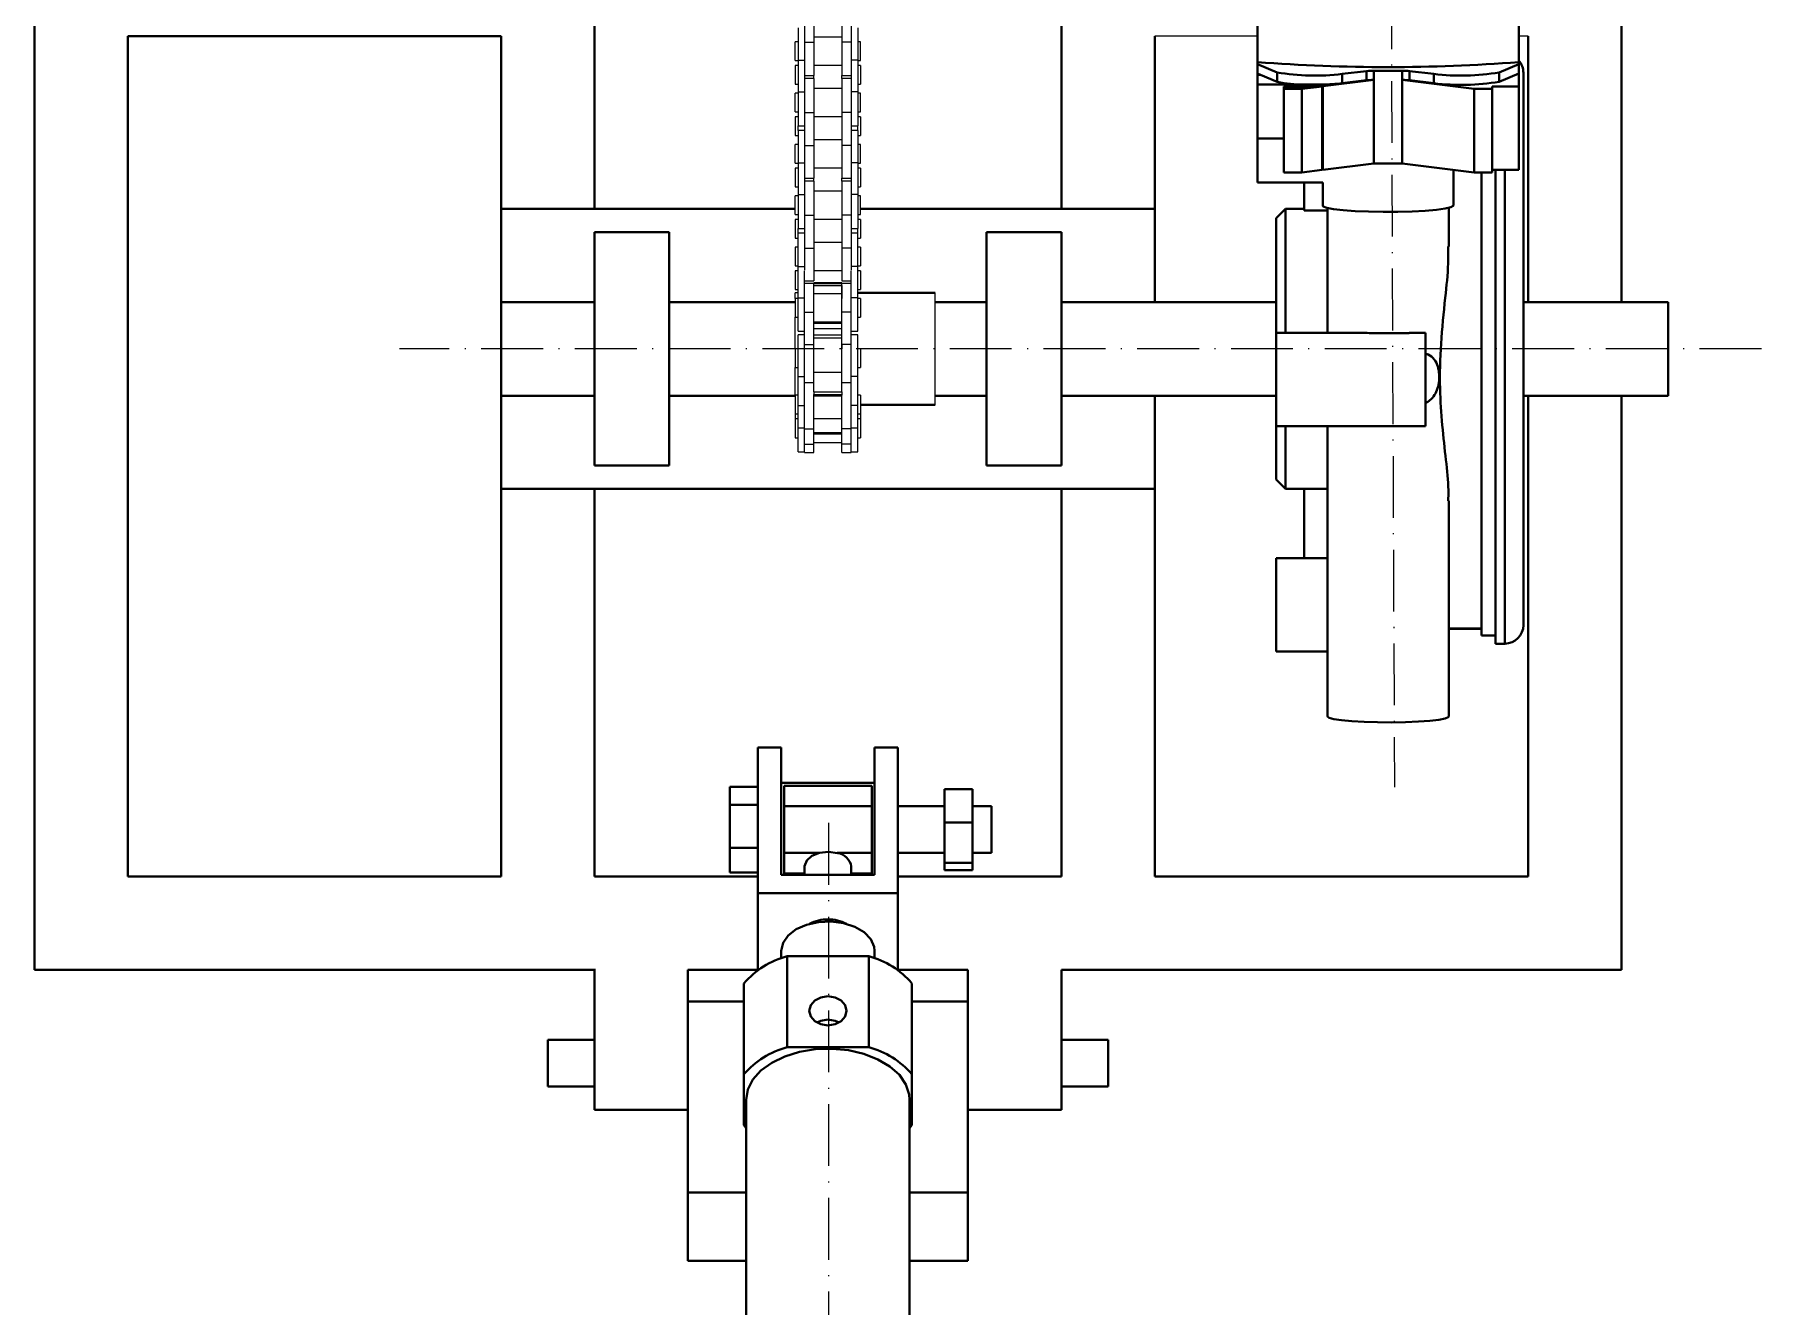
# Model space of a CAD drawing. Header units: millimetres. Extents: x 1065 to 3947, y -2666 to -625.
# Drawn here: x 1314.3 to 1482, y -2446.1 to -2322.6 of the extents above; entities that cross this region are included whole.
import ezdxf

# ---------------------------------------------------------------- set-up
doc = ezdxf.new("R2010")
doc.units = ezdxf.units.MM
doc.linetypes.add('ACAD_ISO10W100', pattern=[18, 12, -3, 0, -3])

msp = doc.modelspace()

# ---------------------------------------------------------------- linework, layer by layer
at = {"color": 7, "linetype": 'Continuous', "lineweight": 40}
for p, q in [((1368.6899, -2230.1642), (1368.6899, -2339.5599)), ((1414.0049, -2230.1642), (1414.0049, -2339.5599)), ((1314.3119, -2413.4186), (1314.3119, -2248.2903)), ((1468.3829, -2348.6088), (1468.3829, -2248.2903)), ((1433.0372, -2313.3349), (1433.0372, -2325.3004)), ((1458.4136, -2313.3349), (1458.4136, -2325.3004)), ((1323.3749, -2404.3556), (1323.3749, -2322.7885)), ((1323.3749, -2322.7885), (1359.6269, -2322.7885)), ((1359.6269, -2322.7885), (1359.6269, -2339.5599)), ((1423.0679, -2322.7885), (1423.0679, -2339.5599)), ((1433.0359, -2325.5113), (1433.0372, -2323.7597)), ((1433.0372, -2323.8047), (1433.0372, -2323.3037)), ((1458.4136, -2322.8572), (1458.4136, -2323.8047)), ((1458.4149, -2325.5113), (1458.4136, -2323.7597)), ((1459.3199, -2348.6088), (1459.3199, -2322.7885)), ((1434.9432, -2326.3109), (1433.0359, -2325.5113)), ((1433.0359, -2326.4132), (1433.0359, -2325.5113)), ((1456.5076, -2326.3109), (1458.4149, -2325.5113)), ((1458.4149, -2326.4132), (1458.4149, -2325.5113)), ((1433.3538, -2326.5464), (1433.0359, -2326.4132)), ((1433.0372, -2326.4136), (1433.0372, -2326.5464)), ((1433.3538, -2326.5464), (1433.0372, -2326.5464)), ((1433.0372, -2327.4798), (1433.0372, -2326.5464)), ((1434.9432, -2327.2128), (1433.3538, -2326.5464)), ((1434.9432, -2327.2128), (1434.9432, -2326.3109)), ((1444.341, -2327.0419), (1439.3813, -2327.653)), ((1441.2754, -2326.458), (1443.6409, -2326.1728)), ((1441.2754, -2327.3598), (1441.2754, -2326.458)), ((1441.2754, -2327.3598), (1443.6409, -2327.0747)), ((1443.6409, -2327.0747), (1443.6409, -2326.1728)), ((1447.1098, -2326.14), (1444.341, -2326.14)), ((1444.341, -2327.0419), (1444.341, -2326.14)), ((1444.341, -2335.1584), (1444.341, -2327.0419)), ((1447.1098, -2327.0419), (1447.1098, -2326.14)), ((1454.0909, -2327.902), (1447.1098, -2327.0419)), ((1447.1098, -2335.1584), (1447.1098, -2327.0419)), ((1450.1754, -2326.458), (1447.8099, -2326.1728)), ((1447.8099, -2327.0747), (1447.8099, -2326.1728)), ((1450.1754, -2327.3598), (1447.8099, -2327.0747)), ((1450.1754, -2327.3598), (1450.1754, -2326.458)), ((1456.5076, -2327.2128), (1456.5076, -2326.3109)), ((1456.5076, -2327.2128), (1458.4136, -2326.4136)), ((1458.4136, -2326.4136), (1458.4149, -2326.4132)), ((1458.4136, -2326.4136), (1458.4136, -2327.658)), ((1458.8668, -2326.3542), (1458.8668, -2379.9546)), ((1433.0372, -2327.4798), (1437.5761, -2327.4798)), ((1433.0372, -2332.716), (1433.0372, -2327.4798)), ((1435.6098, -2327.902), (1435.6098, -2327.658)), ((1435.6098, -2327.658), (1439.3404, -2327.658)), ((1437.3599, -2327.902), (1435.6098, -2327.902)), ((1435.6098, -2336.0186), (1435.6098, -2327.902)), ((1439.3404, -2327.658), (1437.3599, -2327.902)), ((1437.3599, -2336.0186), (1437.3599, -2327.902)), ((1439.3404, -2335.7745), (1439.3404, -2327.658)), ((1439.3813, -2327.4798), (1439.3738, -2327.4798)), ((1439.3813, -2327.653), (1439.3813, -2327.4798)), ((1439.3813, -2335.7695), (1439.3813, -2327.653)), ((1455.841, -2327.902), (1454.0909, -2327.902)), ((1454.0909, -2336.0186), (1454.0909, -2327.902)), ((1458.4136, -2327.658), (1455.841, -2327.658)), ((1455.841, -2327.658), (1455.841, -2327.902)), ((1455.841, -2336.0186), (1455.841, -2327.902)), ((1458.4136, -2335.7745), (1458.4136, -2327.658)), ((1435.6098, -2332.716), (1433.0372, -2332.716)), ((1433.0372, -2336.9804), (1433.0372, -2332.716)), ((1439.3813, -2332.716), (1439.3404, -2332.716)), ((1444.341, -2335.1584), (1439.3813, -2335.7695)), ((1447.1098, -2335.1584), (1444.341, -2335.1584)), ((1454.0909, -2336.0186), (1447.1098, -2335.1584)), ((1433.0372, -2336.9804), (1439.3813, -2336.9804)), ((1437.3599, -2336.0186), (1435.6098, -2336.0186)), ((1439.3404, -2335.7745), (1437.3599, -2336.0186)), ((1437.5687, -2339.7111), (1437.5687, -2336.9804)), ((1439.3813, -2337.1277), (1439.3813, -2336.9804)), ((1439.3813, -2337.1277), (1439.3813, -2339.2257)), ((1452.0695, -2339.2257), (1452.0695, -2335.7695)), ((1455.841, -2336.0186), (1454.0909, -2336.0186)), ((1454.7884, -2336.0186), (1454.7884, -2380.9814)), ((1458.4136, -2335.7745), (1455.841, -2335.7745)), ((1456.1479, -2335.7745), (1456.1479, -2381.7672)), ((1359.6269, -2339.5599), (1359.6269, -2348.6088)), ((1388.1754, -2339.5599), (1359.6269, -2339.5599)), ((1423.0679, -2339.5599), (1394.5195, -2339.5599)), ((1423.0679, -2348.6088), (1423.0679, -2339.5599)), ((1435.7561, -2339.5599), (1434.8498, -2340.4662)), ((1434.8498, -2351.5982), (1434.8498, -2340.4662)), ((1437.5687, -2339.5599), (1435.7561, -2339.5599)), ((1435.7561, -2339.5599), (1435.7561, -2351.5982)), ((1437.5687, -2339.7111), (1439.8345, -2339.7111)), ((1439.8345, -2339.4591), (1439.8345, -2351.5982)), ((1451.6164, -2343.2), (1451.6164, -2339.4591)), ((1375.9403, -2341.8257), (1368.6899, -2341.8257)), ((1368.6899, -2364.4832), (1368.6899, -2341.8257)), ((1375.9403, -2364.4832), (1375.9403, -2341.8257)), ((1414.0049, -2341.8257), (1406.7545, -2341.8257)), ((1406.7545, -2364.4832), (1406.7545, -2341.8257)), ((1414.0049, -2364.4832), (1414.0049, -2341.8257)), ((1368.6899, -2348.6088), (1359.6269, -2348.6088)), ((1359.6269, -2357.7), (1359.6269, -2348.6088)), ((1388.1754, -2348.6088), (1375.9403, -2348.6088)), ((1401.7699, -2347.7166), (1394.2476, -2347.7166)), ((1406.7545, -2348.6088), (1401.7699, -2348.6088)), ((1434.8498, -2348.6088), (1414.0049, -2348.6088)), ((1472.9144, -2348.6088), (1458.8668, -2348.6088)), ((1472.9144, -2357.7), (1472.9144, -2348.6088)), ((1443.4842, -2351.5982), (1434.8498, -2351.5982)), ((1434.8498, -2356.5788), (1434.8498, -2351.5982)), ((1449.3506, -2351.5982), (1447.769, -2351.5982)), ((1449.3506, -2360.6612), (1449.3506, -2351.5982)), ((1434.8498, -2360.6612), (1434.8498, -2356.5788)), ((1359.6269, -2357.7), (1368.6899, -2357.7)), ((1359.6269, -2357.7), (1359.6269, -2366.7489)), ((1375.9403, -2357.7), (1388.1754, -2357.7)), ((1394.5195, -2358.5922), (1401.7699, -2358.5922)), ((1401.7699, -2357.7), (1406.7545, -2357.7)), ((1414.0049, -2357.7), (1434.8498, -2357.7)), ((1423.0679, -2366.7489), (1423.0679, -2357.7)), ((1458.8668, -2357.7), (1472.9144, -2357.7)), ((1459.3199, -2404.3556), (1459.3199, -2357.7)), ((1468.3829, -2413.4186), (1468.3829, -2357.7)), ((1434.8498, -2360.6612), (1449.3506, -2360.6612)), ((1434.8498, -2365.8426), (1434.8498, -2360.6612)), ((1435.7561, -2360.6612), (1435.7561, -2366.7489)), ((1439.8345, -2360.6612), (1439.8345, -2388.8267)), ((1368.6899, -2364.4832), (1375.9403, -2364.4832)), ((1406.7545, -2364.4832), (1414.0049, -2364.4832)), ((1359.6269, -2366.7489), (1423.0679, -2366.7489)), ((1359.6269, -2366.7489), (1359.6269, -2404.3556)), ((1368.6899, -2366.7489), (1368.6899, -2404.3556)), ((1414.0049, -2366.7489), (1414.0049, -2404.3556)), ((1423.0679, -2366.7489), (1423.0679, -2404.3556)), ((1434.8498, -2365.8426), (1435.7561, -2366.7489)), ((1435.7561, -2366.7489), (1439.8345, -2366.7489)), ((1437.5687, -2373.4527), (1437.5687, -2366.7489)), ((1451.6164, -2388.8267), (1451.6164, -2367.914)), ((1439.8345, -2373.4527), (1434.8498, -2373.4527)), ((1434.8498, -2378.4334), (1434.8498, -2373.4527)), ((1434.8498, -2382.5157), (1434.8498, -2378.4334)), ((1454.7884, -2380.2995), (1451.6164, -2380.2995)), ((1451.6164, -2380.313), (1454.7884, -2380.313)), ((1434.8498, -2382.5157), (1439.8345, -2382.5157)), ((1454.7884, -2380.9814), (1456.1479, -2380.9814)), ((1456.1479, -2381.7672), (1457.0542, -2381.7672)), ((1384.5502, -2391.8585), (1386.8159, -2391.8585)), ((1384.5502, -2405.9859), (1384.5502, -2391.8585)), ((1386.8159, -2391.8585), (1386.8159, -2404.22)), ((1395.8789, -2404.22), (1395.8789, -2391.8585)), ((1395.8789, -2391.8585), (1398.1447, -2391.8585)), ((1398.1447, -2391.8585), (1398.1447, -2405.9859)), ((1381.8313, -2395.6535), (1384.5502, -2395.6535)), ((1381.8313, -2397.4268), (1381.8313, -2395.6535)), ((1386.8159, -2395.2926), (1395.8789, -2395.2926)), ((1387.0878, -2404.0837), (1387.0878, -2395.5645)), ((1387.0878, -2395.5645), (1395.607, -2395.5645)), ((1395.607, -2395.5645), (1395.607, -2404.0837)), ((1402.6762, -2395.9025), (1405.3951, -2395.9025)), ((1402.6762, -2395.9025), (1402.6762, -2399.1315)), ((1405.3951, -2395.9025), (1405.3951, -2399.1315)), ((1381.8313, -2397.4268), (1384.5502, -2397.4268)), ((1381.8313, -2401.5973), (1381.8313, -2397.4268)), ((1395.607, -2397.5583), (1387.0878, -2397.5583)), ((1402.6762, -2397.5583), (1398.1447, -2397.5583)), ((1407.2077, -2397.5583), (1405.3951, -2397.5583)), ((1407.2077, -2397.5583), (1407.2077, -2402.0898)), ((1402.6762, -2399.1315), (1405.3951, -2399.1315)), ((1402.6762, -2399.1315), (1402.6762, -2403.053)), ((1405.3951, -2399.1315), (1405.3951, -2403.053)), ((1381.8313, -2401.5973), (1384.5502, -2401.5973)), ((1381.8313, -2403.9946), (1381.8313, -2401.5973)), ((1387.0878, -2402.0898), (1390.4441, -2402.0898)), ((1392.2507, -2402.0898), (1395.607, -2402.0898)), ((1398.1447, -2402.0898), (1402.6762, -2402.0898)), ((1405.3951, -2402.0898), (1407.2077, -2402.0898)), ((1323.3749, -2404.3556), (1359.6269, -2404.3556)), ((1368.6899, -2404.3556), (1384.5502, -2404.3556)), ((1381.8313, -2403.9946), (1384.5502, -2403.9946)), ((1386.8159, -2404.22), (1395.8789, -2404.22)), ((1389.0817, -2404.0837), (1387.0878, -2404.0837)), ((1389.0817, -2403.3916), (1389.0817, -2404.22)), ((1393.6132, -2404.22), (1393.6132, -2403.3916)), ((1395.607, -2404.0837), (1393.6132, -2404.0837)), ((1398.1447, -2404.3556), (1414.0049, -2404.3556)), ((1402.6762, -2403.053), (1405.3951, -2403.053)), ((1402.6762, -2403.053), (1402.6762, -2403.7456)), ((1402.6762, -2403.7456), (1405.3951, -2403.7456)), ((1405.3951, -2403.053), (1405.3951, -2403.7456)), ((1423.0679, -2404.3556), (1459.3199, -2404.3556)), ((1398.1447, -2405.9859), (1384.5502, -2405.9859)), ((1384.5502, -2413.4672), (1384.5502, -2405.9859)), ((1398.1447, -2413.4672), (1398.1447, -2405.9859)), ((1386.8159, -2411.5721), (1386.8159, -2412.3055)), ((1387.3969, -2412.1126), (1387.3969, -2420.9423)), ((1387.3969, -2412.1126), (1395.2979, -2412.1126)), ((1395.2979, -2412.1126), (1395.2979, -2420.9423)), ((1395.8789, -2412.3055), (1395.8789, -2411.5721)), ((1314.3119, -2413.4186), (1368.7619, -2413.4186)), ((1368.6899, -2413.4186), (1368.6899, -2427.013)), ((1377.7529, -2413.4186), (1377.7529, -2420.5094)), ((1377.7529, -2413.4186), (1384.5502, -2413.4186)), ((1398.1447, -2413.4186), (1404.9419, -2413.4186)), ((1404.9419, -2413.4186), (1404.9419, -2420.5094)), ((1414.0049, -2413.4186), (1414.0049, -2427.013)), ((1414.0049, -2413.4186), (1468.3829, -2413.4186)), ((1383.1907, -2414.7479), (1383.1907, -2423.5776)), ((1399.5041, -2414.7479), (1399.5041, -2423.5776)), ((1383.1907, -2416.5154), (1377.7529, -2416.5154)), ((1399.5041, -2416.5154), (1404.9419, -2416.5154)), ((1368.6899, -2420.2158), (1364.1584, -2420.2158)), ((1364.1584, -2424.7473), (1364.1584, -2420.2158)), ((1377.7529, -2420.5094), (1377.7529, -2435.0449)), ((1387.3969, -2420.9423), (1395.2979, -2420.9423)), ((1404.9419, -2420.5094), (1404.9419, -2435.0449)), ((1418.5364, -2420.2158), (1414.0049, -2420.2158)), ((1418.5364, -2424.7473), (1418.5364, -2420.2158)), ((1383.1907, -2428.5278), (1383.1907, -2423.5776)), ((1399.5041, -2423.5776), (1399.5041, -2428.5278)), ((1364.1584, -2424.7473), (1368.6899, -2424.7473)), ((1383.4173, -2426.0527), (1383.4173, -2476.2815)), ((1399.2775, -2476.2815), (1399.2775, -2426.0527)), ((1414.0049, -2424.7473), (1418.5364, -2424.7473)), ((1377.7529, -2427.013), (1368.6899, -2427.013)), ((1404.9419, -2427.013), (1414.0049, -2427.013)), ((1383.4173, -2428.8016), (1383.1907, -2428.5278)), ((1399.5041, -2428.5278), (1399.2775, -2428.8016)), ((1383.4173, -2435.0449), (1377.7529, -2435.0449)), ((1377.7529, -2435.0449), (1377.7529, -2441.6773)), ((1399.2775, -2435.0449), (1404.9419, -2435.0449)), ((1404.9419, -2435.0449), (1404.9419, -2441.6773)), ((1383.4173, -2441.6773), (1377.7529, -2441.6773)), ((1399.2775, -2441.6773), (1404.9419, -2441.6773))]:
    msp.add_line(p, q, dxfattribs=at)
at = {"color": 5, "linetype": 'ACAD_ISO10W100', "lineweight": 15, "ltscale": 0.5}
for p, q in [((1445.7629, -2254.349), (1446.3371, -2395.7105)), ((1481.9798, -2353.1544), (1349.757, -2353.1544)), ((1391.411, -2399.1757), (1391.3474, -2523.8119))]:
    msp.add_line(p, q, dxfattribs=at)
at = {"color": 7, "linetype": 'Continuous', "lineweight": 15}
for p, q in [((1389.0817, -2320.1356), (1389.0817, -2323.3568)), ((1389.988, -2320.1356), (1389.988, -2323.3568)), ((1392.7069, -2320.1356), (1392.7069, -2323.3568)), ((1393.6132, -2320.1356), (1393.6132, -2323.3568)), ((1388.4472, -2321.9926), (1388.4472, -2325.1253)), ((1394.2476, -2321.9926), (1394.2476, -2325.1253)), ((1388.4472, -2323.352), (1388.1754, -2323.352)), ((1388.1754, -2325.1645), (1388.1754, -2323.352)), ((1389.0817, -2323.3568), (1389.0817, -2325.6176)), ((1389.0817, -2323.3568), (1389.988, -2323.3568)), ((1392.7069, -2322.8988), (1389.988, -2322.8988)), ((1389.988, -2323.3568), (1389.988, -2326.6146)), ((1393.6132, -2323.3568), (1392.7069, -2323.3568)), ((1392.7069, -2323.3568), (1392.7069, -2326.6146)), ((1393.6132, -2323.3568), (1393.6132, -2325.6176)), ((1394.5195, -2323.352), (1394.2476, -2323.352)), ((1394.5195, -2325.1645), (1394.5195, -2323.352)), ((1388.1754, -2325.1646), (1388.4472, -2325.1646)), ((1388.4472, -2325.1253), (1389.0817, -2325.1253)), ((1388.4472, -2325.1253), (1388.4472, -2328.1953)), ((1394.2476, -2325.1253), (1393.6132, -2325.1253)), ((1394.2476, -2325.1253), (1394.2476, -2328.1953)), ((1394.2476, -2325.1646), (1394.5195, -2325.1646)), ((1388.4472, -2325.6426), (1388.1754, -2325.6426)), ((1388.1754, -2325.6426), (1388.1754, -2327.4551)), ((1389.0817, -2325.6176), (1389.0817, -2327.8339)), ((1389.0817, -2326.6146), (1389.988, -2326.6146)), ((1389.988, -2326.8864), (1389.0817, -2326.8864)), ((1389.988, -2325.6177), (1392.7069, -2325.6177)), ((1389.988, -2326.8864), (1389.988, -2326.6146)), ((1389.988, -2326.8864), (1389.988, -2330.1957)), ((1392.7069, -2326.6146), (1393.6132, -2326.6146)), ((1392.7069, -2326.8864), (1392.7069, -2326.6146)), ((1393.6132, -2326.8864), (1392.7069, -2326.8864)), ((1392.7069, -2326.8864), (1392.7069, -2330.1957)), ((1393.6132, -2325.6176), (1393.6132, -2327.8339)), ((1394.5195, -2325.6426), (1394.2476, -2325.6426)), ((1394.5195, -2325.6426), (1394.5195, -2327.4551)), ((1388.1754, -2327.4551), (1388.4472, -2327.4551)), ((1388.4472, -2328.3364), (1388.1754, -2328.3364)), ((1388.1754, -2330.149), (1388.1754, -2328.3364)), ((1388.4472, -2328.1953), (1388.4472, -2331.5085)), ((1388.4472, -2328.1953), (1389.0817, -2328.1953)), ((1389.0817, -2327.8339), (1389.0817, -2330.1957)), ((1392.7069, -2327.8833), (1389.988, -2327.8833)), ((1393.6132, -2327.8339), (1393.6132, -2330.1957)), ((1394.2476, -2328.1953), (1393.6132, -2328.1953)), ((1394.2476, -2327.4551), (1394.5195, -2327.4551)), ((1394.2476, -2328.1953), (1394.2476, -2331.5085)), ((1394.5195, -2328.3364), (1394.2476, -2328.3364)), ((1394.5195, -2330.149), (1394.5195, -2328.3364)), ((1388.1754, -2330.149), (1388.4472, -2330.149)), ((1389.0817, -2330.1957), (1389.988, -2330.1957)), ((1389.0817, -2330.1957), (1389.0817, -2333.4153)), ((1389.988, -2330.1957), (1389.988, -2333.4153)), ((1393.6132, -2330.1957), (1392.7069, -2330.1957)), ((1392.7069, -2330.1957), (1392.7069, -2333.4153)), ((1393.6132, -2330.1957), (1393.6132, -2333.4153)), ((1394.2476, -2330.149), (1394.5195, -2330.149)), ((1388.4472, -2330.6272), (1388.1754, -2330.6272)), ((1388.1754, -2330.6272), (1388.1754, -2332.4398)), ((1388.4472, -2331.5085), (1389.0817, -2331.5085)), ((1388.4472, -2331.9589), (1388.4472, -2331.5085)), ((1389.0817, -2331.9589), (1388.4472, -2331.9589)), ((1388.4472, -2331.9589), (1388.4472, -2335.0917)), ((1389.988, -2330.6022), (1392.7069, -2330.6022)), ((1393.6132, -2331.5085), (1394.2476, -2331.5085)), ((1394.2476, -2331.9589), (1393.6132, -2331.9589)), ((1394.5195, -2330.6272), (1394.2476, -2330.6272)), ((1394.2476, -2331.9589), (1394.2476, -2331.5085)), ((1394.2476, -2331.9589), (1394.2476, -2335.0917)), ((1394.5195, -2330.6272), (1394.5195, -2332.4398)), ((1388.1754, -2332.4398), (1388.4472, -2332.4398)), ((1388.4472, -2333.3184), (1388.1754, -2333.3184)), ((1388.1754, -2335.131), (1388.1754, -2333.3184)), ((1389.0817, -2333.4153), (1389.988, -2333.4153)), ((1389.0817, -2333.4153), (1389.0817, -2335.6118)), ((1392.7069, -2332.8653), (1389.988, -2332.8653)), ((1389.988, -2333.4153), (1389.988, -2336.5811)), ((1393.6132, -2333.4153), (1392.7069, -2333.4153)), ((1392.7069, -2333.4153), (1392.7069, -2336.5811)), ((1393.6132, -2333.4153), (1393.6132, -2335.6118)), ((1394.2476, -2332.4398), (1394.5195, -2332.4398)), ((1394.5195, -2333.3184), (1394.2476, -2333.3184)), ((1394.5195, -2335.131), (1394.5195, -2333.3184)), ((1388.1754, -2335.131), (1388.4472, -2335.131)), ((1388.4472, -2335.6118), (1388.1754, -2335.6118)), ((1388.1754, -2335.6118), (1388.1754, -2337.4245)), ((1388.4472, -2335.0917), (1389.0817, -2335.0917)), ((1388.4472, -2335.0917), (1388.4472, -2338.1617)), ((1389.0817, -2335.6118), (1389.0817, -2337.8003)), ((1389.988, -2335.5841), (1392.7069, -2335.5841)), ((1394.2476, -2335.0917), (1393.6132, -2335.0917)), ((1393.6132, -2335.6118), (1393.6132, -2337.8003)), ((1394.2476, -2335.0917), (1394.2476, -2338.1617)), ((1394.2476, -2335.131), (1394.5195, -2335.131)), ((1394.5195, -2335.6118), (1394.2476, -2335.6118)), ((1394.5195, -2335.6118), (1394.5195, -2337.4245)), ((1389.0817, -2336.5811), (1389.988, -2336.5811)), ((1389.988, -2336.8527), (1389.0817, -2336.8527)), ((1389.988, -2336.8527), (1389.988, -2336.5811)), ((1389.988, -2336.8527), (1389.988, -2340.1621)), ((1392.7069, -2336.5811), (1393.6132, -2336.5811)), ((1392.7069, -2336.8527), (1392.7069, -2336.5811)), ((1393.6132, -2336.8527), (1392.7069, -2336.8527)), ((1392.7069, -2336.8527), (1392.7069, -2340.1621)), ((1388.1754, -2337.4245), (1388.4472, -2337.4245)), ((1388.4472, -2338.3028), (1388.1754, -2338.3028)), ((1388.1754, -2340.1154), (1388.1754, -2338.3028)), ((1388.4472, -2338.1617), (1389.0817, -2338.1617)), ((1388.4472, -2338.1617), (1388.4472, -2341.4749)), ((1389.0817, -2337.8003), (1389.0817, -2340.1621)), ((1392.7069, -2337.8497), (1389.988, -2337.8497)), ((1393.6132, -2337.8003), (1393.6132, -2340.1621)), ((1394.2476, -2338.1617), (1393.6132, -2338.1617)), ((1394.2476, -2337.4245), (1394.5195, -2337.4245)), ((1394.2476, -2338.1617), (1394.2476, -2341.4749)), ((1394.5195, -2338.3028), (1394.2476, -2338.3028)), ((1394.5195, -2340.1154), (1394.5195, -2338.3028)), ((1388.1754, -2340.1154), (1388.4472, -2340.1154)), ((1388.4472, -2340.5965), (1388.1754, -2340.5965)), ((1388.1754, -2340.5965), (1388.1754, -2342.4091)), ((1389.0817, -2340.1621), (1389.988, -2340.1621)), ((1389.0817, -2340.1621), (1389.0817, -2343.3817)), ((1389.988, -2340.1621), (1389.988, -2343.3817)), ((1389.988, -2340.5686), (1392.7069, -2340.5686)), ((1393.6132, -2340.1621), (1392.7069, -2340.1621)), ((1392.7069, -2340.1621), (1392.7069, -2343.3817)), ((1393.6132, -2340.1621), (1393.6132, -2343.3817)), ((1394.2476, -2340.1154), (1394.5195, -2340.1154)), ((1394.5195, -2340.5965), (1394.2476, -2340.5965)), ((1394.5195, -2340.5965), (1394.5195, -2342.4091)), ((1388.4472, -2341.4749), (1389.0817, -2341.4749)), ((1388.4472, -2341.9253), (1388.4472, -2341.4749)), ((1389.0817, -2341.9253), (1388.4472, -2341.9253)), ((1388.4472, -2345.1381), (1388.4472, -2341.9253)), ((1393.6132, -2341.4749), (1394.2476, -2341.4749)), ((1394.2476, -2341.9253), (1393.6132, -2341.9253)), ((1394.2476, -2341.9253), (1394.2476, -2341.4749)), ((1394.2476, -2345.1381), (1394.2476, -2341.9253)), ((1388.1754, -2342.4091), (1388.4472, -2342.4091)), ((1388.4472, -2343.2848), (1388.1754, -2343.2848)), ((1388.1754, -2343.2848), (1388.1754, -2345.0974)), ((1389.0817, -2343.3817), (1389.988, -2343.3817)), ((1389.0817, -2343.3817), (1389.0817, -2345.505)), ((1392.7069, -2342.8316), (1389.988, -2342.8316)), ((1389.988, -2343.3817), (1389.988, -2346.5475)), ((1393.6132, -2343.3817), (1392.7069, -2343.3817)), ((1392.7069, -2343.3817), (1392.7069, -2346.5475)), ((1393.6132, -2343.3817), (1393.6132, -2345.505)), ((1394.2476, -2342.4091), (1394.5195, -2342.4091)), ((1394.5195, -2343.2848), (1394.2476, -2343.2848)), ((1394.5195, -2343.2848), (1394.5195, -2345.0974)), ((1388.1754, -2345.0974), (1388.4472, -2345.0974)), ((1388.4472, -2345.5811), (1388.1754, -2345.5811)), ((1388.1754, -2345.5811), (1388.1754, -2347.3938)), ((1388.4472, -2345.1381), (1389.0817, -2345.1381)), ((1388.4472, -2348.2024), (1388.4472, -2345.1381)), ((1389.0817, -2347.7191), (1389.0817, -2345.5811)), ((1389.988, -2345.5505), (1392.7069, -2345.5505)), ((1394.2476, -2345.1381), (1393.6132, -2345.1381)), ((1393.6132, -2347.7191), (1393.6132, -2345.5811)), ((1394.2476, -2345.0974), (1394.5195, -2345.0974)), ((1394.2476, -2348.2024), (1394.2476, -2345.1381)), ((1394.5195, -2345.5811), (1394.2476, -2345.5811)), ((1394.5195, -2345.5811), (1394.5195, -2347.3938)), ((1389.0817, -2346.5475), (1389.988, -2346.5475)), ((1389.988, -2346.8153), (1389.0817, -2346.8153)), ((1392.7069, -2346.7389), (1389.988, -2346.7389)), ((1389.988, -2346.776), (1392.7069, -2346.776)), ((1389.988, -2346.7872), (1392.7069, -2346.7872)), ((1389.988, -2346.7872), (1389.988, -2346.8167)), ((1389.988, -2349.577), (1389.988, -2346.8153)), ((1389.988, -2346.9926), (1392.7069, -2346.9926)), ((1392.7069, -2346.5475), (1393.6132, -2346.5475)), ((1392.7069, -2346.7872), (1392.7069, -2346.8167)), ((1393.6132, -2346.8153), (1392.7069, -2346.8153)), ((1392.7069, -2349.577), (1392.7069, -2346.8153)), ((1388.1754, -2347.3938), (1388.4472, -2347.3938)), ((1388.4472, -2347.7166), (1388.1754, -2347.7166)), ((1388.1754, -2348.2654), (1388.1754, -2347.7166)), ((1388.4472, -2348.2654), (1388.1754, -2348.2654)), ((1388.1754, -2348.2654), (1388.1754, -2350.078)), ((1388.4472, -2348.2024), (1389.0817, -2348.2024)), ((1388.4472, -2351.4375), (1388.4472, -2348.2024)), ((1389.0817, -2349.577), (1389.0817, -2347.7191)), ((1392.7069, -2347.8122), (1389.988, -2347.8122)), ((1393.6132, -2349.577), (1393.6132, -2347.7191)), ((1394.2476, -2348.2024), (1393.6132, -2348.2024)), ((1394.2476, -2347.3938), (1394.5195, -2347.3938)), ((1394.2476, -2351.4375), (1394.2476, -2348.2024)), ((1394.5195, -2348.2654), (1394.2476, -2348.2654)), ((1394.5195, -2348.2654), (1394.5195, -2350.078)), ((1401.7699, -2358.5922), (1401.7699, -2347.7166)), ((1388.1754, -2350.078), (1388.4472, -2350.078)), ((1388.1754, -2353.1399), (1388.1754, -2350.078)), ((1389.0817, -2349.577), (1389.988, -2349.577)), ((1389.0817, -2352.7271), (1389.0817, -2349.577)), ((1389.988, -2352.7271), (1389.988, -2349.577)), ((1389.988, -2350.5312), (1392.7069, -2350.5312)), ((1389.988, -2350.6618), (1392.7069, -2350.6618)), ((1393.6132, -2349.577), (1392.7069, -2349.577)), ((1392.7069, -2352.7271), (1392.7069, -2349.577)), ((1393.6132, -2352.7271), (1393.6132, -2349.577)), ((1394.2476, -2350.078), (1394.5195, -2350.078)), ((1388.4472, -2351.4375), (1389.0817, -2351.4375)), ((1389.0817, -2351.7804), (1388.4472, -2351.7804)), ((1388.4472, -2355.8368), (1388.4472, -2351.7804)), ((1389.988, -2351.1655), (1392.7069, -2351.1655)), ((1389.988, -2351.7941), (1392.7069, -2351.7941)), ((1389.988, -2352.0759), (1392.7069, -2352.0759)), ((1393.6132, -2351.4375), (1394.2476, -2351.4375)), ((1394.2476, -2351.7804), (1393.6132, -2351.7804)), ((1394.2476, -2355.8368), (1394.2476, -2351.7804)), ((1388.4472, -2353.1399), (1388.1754, -2353.1399)), ((1388.1754, -2353.1399), (1388.1754, -2353.2261)), ((1388.1754, -2353.2261), (1388.1754, -2354.9525)), ((1389.0817, -2355.8368), (1389.0817, -2352.7271)), ((1389.0817, -2352.7271), (1389.988, -2352.7271)), ((1389.988, -2356.4026), (1389.988, -2352.7271)), ((1393.6132, -2352.7271), (1392.7069, -2352.7271)), ((1392.7069, -2356.4026), (1392.7069, -2352.7271)), ((1393.6132, -2355.8368), (1393.6132, -2352.7271)), ((1394.5195, -2353.1399), (1394.2476, -2353.1399)), ((1394.5195, -2353.1399), (1394.5195, -2353.2261)), ((1394.5195, -2353.2261), (1394.5195, -2354.9525)), ((1388.1754, -2354.9525), (1388.4472, -2354.9525)), ((1388.1754, -2357.6502), (1388.1754, -2354.9525)), ((1389.988, -2355.4056), (1392.7069, -2355.4056)), ((1394.2476, -2354.9525), (1394.5195, -2354.9525)), ((1388.4472, -2355.8368), (1389.0817, -2355.8368)), ((1388.4472, -2358.6427), (1388.4472, -2355.8368)), ((1389.0817, -2358.1131), (1389.0817, -2355.8368)), ((1389.0817, -2356.4026), (1389.988, -2356.4026)), ((1389.988, -2357.3207), (1389.988, -2356.4026)), ((1389.988, -2357.3207), (1392.7069, -2357.3207)), ((1389.988, -2357.3207), (1389.988, -2357.5711)), ((1392.7069, -2356.4026), (1393.6132, -2356.4026)), ((1392.7069, -2357.3207), (1392.7069, -2356.4026)), ((1392.7069, -2357.3207), (1392.7069, -2357.5711)), ((1394.2476, -2355.8368), (1393.6132, -2355.8368)), ((1393.6132, -2358.1131), (1393.6132, -2355.8368)), ((1394.2476, -2358.6427), (1394.2476, -2355.8368)), ((1388.4472, -2357.6502), (1388.1754, -2357.6502)), ((1388.1754, -2357.6502), (1388.1754, -2357.7365)), ((1388.1754, -2357.7365), (1388.1754, -2359.4628)), ((1388.4472, -2358.6427), (1389.0817, -2358.6427)), ((1388.4472, -2360.8223), (1388.4472, -2358.6427)), ((1389.0817, -2360.9018), (1389.0817, -2358.125)), ((1389.988, -2357.5711), (1392.7069, -2357.5711)), ((1389.988, -2357.5711), (1389.988, -2357.6496)), ((1389.988, -2360.9018), (1389.988, -2357.5719)), ((1389.988, -2357.7193), (1392.7069, -2357.7193)), ((1392.7069, -2357.5711), (1392.7069, -2357.6496)), ((1392.7069, -2360.9018), (1392.7069, -2357.5719)), ((1393.6132, -2360.9018), (1393.6132, -2358.125)), ((1394.2476, -2358.6427), (1393.6132, -2358.6427)), ((1394.5195, -2357.6502), (1394.2476, -2357.6502)), ((1394.2476, -2360.8223), (1394.2476, -2358.6427)), ((1394.5195, -2357.6502), (1394.5195, -2357.7365)), ((1394.5195, -2357.7365), (1394.5195, -2359.4628)), ((1388.1754, -2359.4628), (1388.4472, -2359.4628)), ((1388.1754, -2359.4628), (1388.1754, -2359.9547)), ((1388.4472, -2359.9547), (1388.1754, -2359.9547)), ((1388.1754, -2359.9547), (1388.1754, -2361.0142)), ((1389.988, -2359.9159), (1392.7069, -2359.9159)), ((1394.2476, -2359.4628), (1394.5195, -2359.4628)), ((1394.5195, -2359.9547), (1394.2476, -2359.9547)), ((1394.5195, -2359.4628), (1394.5195, -2359.9547)), ((1394.5195, -2359.9547), (1394.5195, -2361.0142)), ((1388.1754, -2361.0142), (1388.1754, -2361.7674)), ((1388.1754, -2361.7674), (1388.4472, -2361.7674)), ((1388.4472, -2360.8223), (1389.0817, -2360.8223)), ((1388.4472, -2363.1268), (1388.4472, -2360.8223)), ((1389.0817, -2360.9018), (1389.988, -2360.9018)), ((1389.0817, -2362.3911), (1389.0817, -2360.9018)), ((1389.0817, -2362.3911), (1389.988, -2362.3911)), ((1389.0817, -2363.2174), (1389.0817, -2362.3911)), ((1389.988, -2362.3911), (1389.988, -2360.9018)), ((1389.988, -2361.2559), (1392.7069, -2361.2559)), ((1389.988, -2361.3793), (1392.7069, -2361.3793)), ((1389.988, -2362.2205), (1392.7069, -2362.2205)), ((1389.988, -2363.2174), (1389.988, -2362.3911)), ((1393.6132, -2360.9018), (1392.7069, -2360.9018)), ((1392.7069, -2362.3911), (1392.7069, -2360.9018)), ((1393.6132, -2362.3911), (1392.7069, -2362.3911)), ((1392.7069, -2363.2174), (1392.7069, -2362.3911)), ((1393.6132, -2360.8223), (1394.2476, -2360.8223)), ((1393.6132, -2362.3911), (1393.6132, -2360.9018)), ((1393.6132, -2363.2174), (1393.6132, -2362.3911)), ((1394.2476, -2363.1268), (1394.2476, -2360.8223)), ((1394.2476, -2361.7674), (1394.5195, -2361.7674)), ((1394.5195, -2361.0142), (1394.5195, -2361.7674)), ((1388.4472, -2363.1268), (1389.0817, -2363.1268)), ((1389.0817, -2363.2174), (1389.988, -2363.2174)), ((1392.7069, -2363.2174), (1393.6132, -2363.2174)), ((1393.6132, -2363.1268), (1394.2476, -2363.1268))]:
    msp.add_line(p, q, dxfattribs=at)
at = {"color": 7, "linetype": 'Continuous', "lineweight": 20}
for p, q in [((1433.0372, -2322.7885), (1423.0679, -2322.7885)), ((1433.0372, -2323.3037), (1433.0372, -2323.3037)), ((1459.3199, -2322.7885), (1458.4136, -2322.7885)), ((1458.4136, -2322.8572), (1458.4136, -2322.8572))]:
    msp.add_line(p, q, dxfattribs=at)
at = {"color": 8, "linetype": 'Continuous', "lineweight": 40}
msp.add_line((1457.0542, -2381.7672), (1457.0542, -2335.7745), dxfattribs=at)
at = {"color": 7, "linetype": 'Continuous', "lineweight": 40, "flags": 128}
for points in [[(1452.0695, -2339.2257), (1452.0587, -2339.2624), (1451.8128, -2339.4027), (1451.2547, -2339.5339), (1450.413, -2339.6493), (1449.3309, -2339.7431), (1448.0639, -2339.8101), (1446.6769, -2339.8473), (1445.2412, -2339.8526), (1443.8302, -2339.8258), (1442.5165, -2339.7681), (1441.3674, -2339.6826), (1440.4417, -2339.5737), (1439.7871, -2339.4469), (1439.4371, -2339.3088), (1439.3813, -2339.2257)], [(1451.6164, -2388.8267), (1451.5765, -2388.8945), (1451.2611, -2389.0265), (1450.6472, -2389.1476), (1449.768, -2389.2514), (1448.6709, -2389.3324), (1447.415, -2389.3861), (1446.068, -2389.4096), (1444.7025, -2389.4017), (1443.3921, -2389.3628), (1442.2076, -2389.2951), (1441.2127, -2389.202), (1440.4611, -2389.0888), (1439.9933, -2388.9614), (1439.8345, -2388.8267), (1439.8345, -2388.8267)], [(1389.0817, -2403.3916), (1389.0825, -2403.3527), (1389.2787, -2402.8126), (1389.7899, -2402.3607), (1390.5381, -2402.0657), (1391.4096, -2401.9727), (1392.2716, -2402.0955)], [(1386.8159, -2411.5721), (1386.984, -2410.8061), (1387.4756, -2410.0969), (1388.2544, -2409.4972), (1389.2626, -2409.0513), (1390.4255, -2408.7923), (1391.6567, -2408.7396), (1392.8649, -2408.8969), (1393.9606, -2409.2526), (1394.8625, -2409.7803), (1395.5037, -2410.4409), (1395.8367, -2411.1854), (1395.8789, -2411.5721)], [(1391.3474, -2415.9977), (1390.6538, -2416.1052), (1390.0657, -2416.4115), (1389.6728, -2416.8698), (1389.5348, -2417.4105), (1389.6728, -2417.9511), (1390.0657, -2418.4094), (1390.6538, -2418.7156), (1391.3474, -2418.8232), (1392.0411, -2418.7156), (1392.6291, -2418.4094), (1393.022, -2417.9511), (1393.16, -2417.4105), (1393.022, -2416.8698), (1392.6291, -2416.4115), (1392.0411, -2416.1052), (1391.3474, -2415.9977)], [(1391.3474, -2418.269), (1390.6538, -2418.3765), (1390.2692, -2418.5461)], [(1392.4256, -2418.5461), (1392.0411, -2418.3765), (1391.3474, -2418.269)], [(1383.4173, -2426.0527), (1383.5796, -2425.0525), (1384.06, -2424.0933), (1384.8387, -2423.2144), (1385.8838, -2422.4516), (1387.1527, -2421.8362), (1388.5932, -2421.3935), (1390.1466, -2421.1415), (1391.7491, -2421.0906), (1393.3351, -2421.2428), (1394.8398, -2421.592), (1396.2015, -2422.1237), (1397.3645, -2422.8164), (1398.2811, -2423.6415), (1398.9138, -2424.5653), (1399.2368, -2425.55), (1399.2775, -2426.0527)]]:
    msp.add_lwpolyline(points, dxfattribs=at)
at = {"color": 7, "linetype": 'Continuous', "lineweight": 40}
for centre, radius, start, end in [((1445.7254, -2163.1154), 162.6806, 265.526699, 274.473301), ((1457.0542, -2326.3542), 1.8126, 0, 41.361204), ((1438.6238, -2304.2358), 22.3798, 260.534125, 276.804401), ((1437.3494, -2316.601), 10.8812, 257.224355, 271.193627), ((1444.2867, -2332.4711), 6.3313, 89.508561, 95.854475), ((1444.2867, -2333.3729), 6.3313, 89.508561, 95.854475), ((1447.1641, -2332.471), 6.3312, 84.14547, 90.491495), ((1447.1641, -2333.3728), 6.3312, 84.14547, 90.491495), ((1452.827, -2304.2358), 22.3799, 263.195607, 279.465867), ((1452.8269, -2305.1335), 22.384, 263.197118, 279.464357), ((1438.475, -2291.6583), 35.8327, 268.562601, 271.437399), ((1438.9856, -2306.187), 21.2963, 271.044617, 276.172547), ((1457.0542, -2379.9546), 1.8126, 270, 0), ((1392.0699, -2403.6467), 1.5643, 9.385557, 82.589134), ((1391.2561, -2412.166), 3.626, 88.55647, 118.029478), ((1391.4388, -2412.166), 3.626, 61.970525, 91.44372), ((1389.509, -2420.1582), 8.3182, 104.709142, 139.426978), ((1393.1858, -2420.1582), 8.3182, 40.573022, 75.290858), ((1389.5088, -2428.9874), 8.3177, 104.708529, 139.428648), ((1393.186, -2428.9874), 8.3177, 40.571352, 75.291471)]:
    msp.add_arc(centre, radius, start, end, dxfattribs=at)
for points, knots in [([(1451.5697, -2367.9142), (1451.5806, -2367.5712), (1451.6201, -2366.3178), (1451.3279, -2363.862), (1450.9725, -2360.5692), (1450.7037, -2356.7769), (1450.8195, -2352.585), (1451.2293, -2348.5119), (1451.5939, -2345.3527), (1451.5694, -2343.7448), (1451.5611, -2343.2)], [0, 0, 0, 0, 0.04821531, 0.17617341, 0.31476991, 0.45591495, 0.62444162, 0.79850034, 0.93172093, 1, 1, 1, 1]), ([(1443.4842, -2351.5986), (1444.0387, -2351.6085), (1445.2171, -2351.6296), (1446.7576, -2351.5992), (1447.5584, -2351.611), (1447.769, -2351.614)], [0, 0, 0, 0, 0.39577907, 0.84115497, 1, 1, 1, 1]), ([(1449.3506, -2353.6021), (1449.3807, -2353.6123), (1449.6553, -2353.7049), (1450.1144, -2353.9749), (1450.5207, -2354.6199), (1450.6934, -2355.4217), (1450.6974, -2356.2294), (1450.5586, -2356.9949), (1450.2638, -2357.6599), (1449.8498, -2358.1331), (1449.5021, -2358.3259), (1449.3506, -2358.4099)], [0, 0, 0, 0, 0.018069376, 0.164879381, 0.312719787, 0.438229499, 0.554576673, 0.669398177, 0.785211164, 0.906426864, 1, 1, 1, 1])]:
    msp.add_open_spline(points, degree=3, knots=knots, dxfattribs=at)
at = {"color": 7, "linetype": 'Continuous', "lineweight": 15}
for points, knots in [([(1392.7069, -2346.9926), (1392.7069, -2347.2371), (1392.7069, -2347.7025), (1392.7069, -2348.0842), (1392.7069, -2348.2654)], [0, 0, 0, 0, 0.52522276, 1, 1, 1, 1]), ([(1392.7069, -2352.6867), (1392.7069, -2352.7549), (1392.7069, -2352.9099), (1392.7069, -2353.0574), (1392.7069, -2353.1399)], [0, 0, 0, 0, 0.44047139, 1, 1, 1, 1]), ([(1389.988, -2357.3207), (1389.988, -2357.0886), (1389.988, -2356.6187), (1389.988, -2356.0652), (1389.988, -2355.621), (1389.988, -2355.3498)], [0, 0, 0, 0, 0.275593484, 0.557808461, 1, 1, 1, 1]), ([(1392.7069, -2357.3207), (1392.7069, -2357.0849), (1392.7069, -2356.727), (1392.7069, -2356.4851), (1392.7069, -2356.4026)], [0, 0, 0, 0, 0.65889431, 1, 1, 1, 1])]:
    msp.add_open_spline(points, degree=3, knots=knots, dxfattribs=at)

doc.saveas('drawing.dxf')
